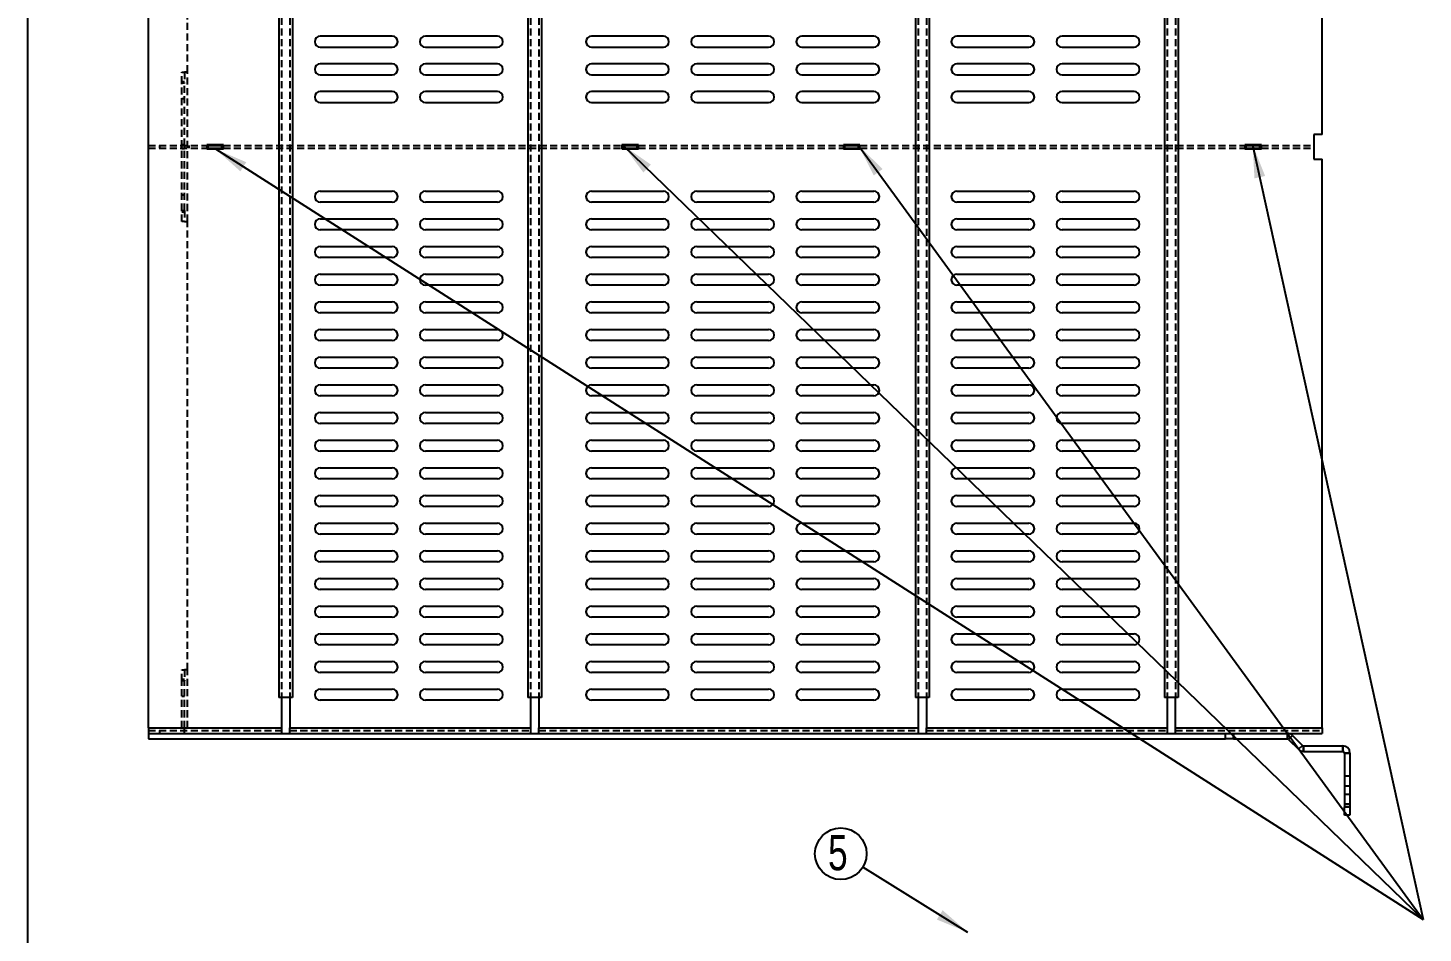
# Model space of a CAD drawing. Extents: x 0 to 841, y 0 to 594.
# Drawn here: x 25 to 277, y 263.6 to 427.2 of the extents above; entities that cross this region are included whole.
import ezdxf

# ---------------------------------------------------------------- set-up
doc = ezdxf.new("R2010")
doc.units = 0
doc.linetypes.add('HIDDEN', pattern=[1.905, 1.27, -0.635])
doc.layers.get('0').update_dxf_attribs({"linetype": 'CONTINUOUS'})
doc.layers.add('FORMAT', color=7, linetype='CONTINUOUS')
doc.styles.add('SLDTEXTSTYLE0', font='TXT', dxfattribs={"width": 0.75})
doc.dimstyles.new('SLDDIMSTYLE5', dxfattribs={"dimtxt": 5.9944, "dimasz": 5.9944, "dimexe": 0, "dimexo": 0.0625, "dimgap": 1.4986, "dimtad": 0, "dimtih": 1, "dimtoh": 1, "dimdec": 0, "dimzin": 0, "dimtxsty": 'STANDARD', "dimblk1": 'CLOSED', "dimblk2": 'CLOSED', "dimsah": 1, "dimcen": 0.09, "dimazin": 3, "dimtfac": 1, "dimtdec": 0, "dimtofl": 0, "dimtmove": 0, "dimatfit": 3, "dimtolj": 1, "dimtzin": 0})

# ---------------------------------------------------------------- blocks, each defined once
blk = doc.blocks.new('SW_NOTE_1')
at = {"layer": 'FORMAT'}
blk.add_circle((-3.97, 2.45), 4.66, dxfattribs=at)
at = {"layer": 'FORMAT', "insert": (-6.27, 5.82, -115.91), "char_height": 6.35, "attachment_point": 1, "style": 'SLDTEXTSTYLE0'}
blk.add_mtext('5', dxfattribs=at)
blk = doc.blocks.new('_CLOSED')
at = {"color": 0, "linetype": 'BYBLOCK'}
for p, q in [((-1, 0.166667), (0, 0)), ((-1, 0.166667), (-1, -0.166667)), ((0, 0), (-1, -0.166667)), ((0, 0), (-1, 0))]:
    blk.add_line(p, q, dxfattribs=at)

msp = doc.modelspace()

# ---------------------------------------------------------------- linework, layer by layer
at = {"color": 7, "linetype": 'CONTINUOUS'}
for p, q in [((25, 5), (25, 589)), ((46.8037, 300.7331), (46.8037, 510.7331)), ((258.8037, 407.9831), (258.8037, 510.7331)), ((70.3037, 505.2331), (70.3037, 306.2331)), ((72.8037, 505.2331), (72.8037, 306.2331)), ((115.3037, 505.2331), (115.3037, 306.2331)), ((117.8037, 505.2331), (117.8037, 306.2331)), ((185.3037, 505.2331), (185.3037, 306.2331)), ((187.8037, 505.2331), (187.8037, 306.2331)), ((230.3037, 505.2331), (230.3037, 306.2331)), ((232.8037, 505.2331), (232.8037, 306.2331)), ((90.8037, 425.7331), (77.8037, 425.7331)), ((77.8037, 423.7331), (90.8037, 423.7331)), ((109.8037, 425.7331), (96.8037, 425.7331)), ((96.8037, 423.7331), (109.8037, 423.7331)), ((139.8037, 425.7331), (126.8037, 425.7331)), ((126.8037, 423.7331), (139.8037, 423.7331)), ((158.8037, 425.7331), (145.8037, 425.7331)), ((145.8037, 423.7331), (158.8037, 423.7331)), ((177.8037, 425.7331), (164.8037, 425.7331)), ((164.8037, 423.7331), (177.8037, 423.7331)), ((205.8037, 425.7331), (192.8037, 425.7331)), ((192.8037, 423.7331), (205.8037, 423.7331)), ((224.8037, 425.7331), (211.8037, 425.7331)), ((211.8037, 423.7331), (224.8037, 423.7331)), ((90.8037, 420.7331), (77.8037, 420.7331)), ((77.8037, 418.7331), (90.8037, 418.7331)), ((109.8037, 420.7331), (96.8037, 420.7331)), ((96.8037, 418.7331), (109.8037, 418.7331)), ((139.8037, 420.7331), (126.8037, 420.7331)), ((126.8037, 418.7331), (139.8037, 418.7331)), ((158.8037, 420.7331), (145.8037, 420.7331)), ((145.8037, 418.7331), (158.8037, 418.7331)), ((177.8037, 420.7331), (164.8037, 420.7331)), ((164.8037, 418.7331), (177.8037, 418.7331)), ((205.8037, 420.7331), (192.8037, 420.7331)), ((192.8037, 418.7331), (205.8037, 418.7331)), ((224.8037, 420.7331), (211.8037, 420.7331)), ((211.8037, 418.7331), (224.8037, 418.7331)), ((90.8037, 415.7331), (77.8037, 415.7331)), ((77.8037, 413.7331), (90.8037, 413.7331)), ((109.8037, 415.7331), (96.8037, 415.7331)), ((96.8037, 413.7331), (109.8037, 413.7331)), ((139.8037, 415.7331), (126.8037, 415.7331)), ((126.8037, 413.7331), (139.8037, 413.7331)), ((158.8037, 415.7331), (145.8037, 415.7331)), ((145.8037, 413.7331), (158.8037, 413.7331)), ((177.8037, 415.7331), (164.8037, 415.7331)), ((164.8037, 413.7331), (177.8037, 413.7331)), ((205.8037, 415.7331), (192.8037, 415.7331)), ((192.8037, 413.7331), (205.8037, 413.7331)), ((224.8037, 415.7331), (211.8037, 415.7331)), ((211.8037, 413.7331), (224.8037, 413.7331)), ((60.3037, 406.1081), (57.3037, 406.1081)), ((57.3037, 406.1081), (57.3037, 405.3581)), ((57.3037, 405.9831), (57.5537, 405.9831)), ((57.5537, 405.4831), (57.5537, 405.9831)), ((57.5537, 405.9831), (60.0537, 405.9831)), ((60.0537, 405.4831), (60.0537, 405.9831)), ((60.0537, 405.9831), (60.3037, 405.9831)), ((60.3037, 405.3581), (60.3037, 406.1081)), ((135.3037, 406.1081), (132.3037, 406.1081)), ((132.3037, 406.1081), (132.3037, 405.3581)), ((132.3037, 405.9831), (132.5537, 405.9831)), ((132.5537, 405.4831), (132.5537, 405.9831)), ((132.5537, 405.9831), (135.0537, 405.9831)), ((135.0537, 405.4831), (135.0537, 405.9831)), ((135.0537, 405.9831), (135.3037, 405.9831)), ((135.3037, 405.3581), (135.3037, 406.1081)), ((175.3037, 406.1081), (172.3037, 406.1081)), ((172.3037, 406.1081), (172.3037, 405.3581)), ((172.3037, 405.9831), (172.5537, 405.9831)), ((172.5537, 405.4831), (172.5537, 405.9831)), ((172.5537, 405.9831), (175.0537, 405.9831)), ((175.0537, 405.4831), (175.0537, 405.9831)), ((175.0537, 405.9831), (175.3037, 405.9831)), ((175.3037, 405.3581), (175.3037, 406.1081)), ((247.8037, 406.1081), (244.8037, 406.1081)), ((244.8037, 406.1081), (244.8037, 405.3581)), ((244.8037, 405.9831), (245.0537, 405.9831)), ((245.0537, 405.4831), (245.0537, 405.9831)), ((245.0537, 405.9831), (247.5537, 405.9831)), ((247.5537, 405.4831), (247.5537, 405.9831)), ((247.5537, 405.9831), (247.8037, 405.9831)), ((247.8037, 405.3581), (247.8037, 406.1081)), ((258.8037, 407.9831), (257.3037, 407.9831)), ((257.3037, 407.9831), (257.3037, 403.4831)), ((57.3037, 405.4831), (57.5537, 405.4831)), ((57.3037, 405.3581), (60.3037, 405.3581)), ((57.5537, 405.4831), (60.0537, 405.4831)), ((60.0537, 405.4831), (60.3037, 405.4831)), ((132.3037, 405.4831), (132.5537, 405.4831)), ((132.3037, 405.3581), (135.3037, 405.3581)), ((132.5537, 405.4831), (135.0537, 405.4831)), ((135.0537, 405.4831), (135.3037, 405.4831)), ((172.3037, 405.4831), (172.5537, 405.4831)), ((172.3037, 405.3581), (175.3037, 405.3581)), ((172.5537, 405.4831), (175.0537, 405.4831)), ((175.0537, 405.4831), (175.3037, 405.4831)), ((244.8037, 405.4831), (245.0537, 405.4831)), ((244.8037, 405.3581), (247.8037, 405.3581)), ((245.0537, 405.4831), (247.5537, 405.4831)), ((247.5537, 405.4831), (247.8037, 405.4831)), ((257.3037, 403.4831), (258.8037, 403.4831)), ((258.8037, 300.7331), (258.8037, 403.4831)), ((77.8037, 397.7331), (90.8037, 397.7331)), ((90.8037, 395.7331), (77.8037, 395.7331)), ((96.8037, 397.7331), (109.8037, 397.7331)), ((109.8037, 395.7331), (96.8037, 395.7331)), ((126.8037, 397.7331), (139.8037, 397.7331)), ((139.8037, 395.7331), (126.8037, 395.7331)), ((145.8037, 397.7331), (158.8037, 397.7331)), ((158.8037, 395.7331), (145.8037, 395.7331)), ((164.8037, 397.7331), (177.8037, 397.7331)), ((177.8037, 395.7331), (164.8037, 395.7331)), ((192.8037, 397.7331), (205.8037, 397.7331)), ((205.8037, 395.7331), (192.8037, 395.7331)), ((211.8037, 397.7331), (224.8037, 397.7331)), ((224.8037, 395.7331), (211.8037, 395.7331)), ((77.8037, 392.7331), (90.8037, 392.7331)), ((90.8037, 390.7331), (77.8037, 390.7331)), ((96.8037, 392.7331), (109.8037, 392.7331)), ((109.8037, 390.7331), (96.8037, 390.7331)), ((126.8037, 392.7331), (139.8037, 392.7331)), ((139.8037, 390.7331), (126.8037, 390.7331)), ((145.8037, 392.7331), (158.8037, 392.7331)), ((158.8037, 390.7331), (145.8037, 390.7331)), ((164.8037, 392.7331), (177.8037, 392.7331)), ((177.8037, 390.7331), (164.8037, 390.7331)), ((192.8037, 392.7331), (205.8037, 392.7331)), ((205.8037, 390.7331), (192.8037, 390.7331)), ((211.8037, 392.7331), (224.8037, 392.7331)), ((224.8037, 390.7331), (211.8037, 390.7331)), ((77.8037, 387.7331), (90.8037, 387.7331)), ((90.8037, 385.7331), (77.8037, 385.7331)), ((96.8037, 387.7331), (109.8037, 387.7331)), ((109.8037, 385.7331), (96.8037, 385.7331)), ((126.8037, 387.7331), (139.8037, 387.7331)), ((139.8037, 385.7331), (126.8037, 385.7331)), ((145.8037, 387.7331), (158.8037, 387.7331)), ((158.8037, 385.7331), (145.8037, 385.7331)), ((164.8037, 387.7331), (177.8037, 387.7331)), ((177.8037, 385.7331), (164.8037, 385.7331)), ((192.8037, 387.7331), (205.8037, 387.7331)), ((205.8037, 385.7331), (192.8037, 385.7331)), ((211.8037, 387.7331), (224.8037, 387.7331)), ((224.8037, 385.7331), (211.8037, 385.7331)), ((77.8037, 382.7331), (90.8037, 382.7331)), ((90.8037, 380.7331), (77.8037, 380.7331)), ((96.8037, 382.7331), (109.8037, 382.7331)), ((109.8037, 380.7331), (96.8037, 380.7331)), ((126.8037, 382.7331), (139.8037, 382.7331)), ((139.8037, 380.7331), (126.8037, 380.7331)), ((145.8037, 382.7331), (158.8037, 382.7331)), ((158.8037, 380.7331), (145.8037, 380.7331)), ((164.8037, 382.7331), (177.8037, 382.7331)), ((177.8037, 380.7331), (164.8037, 380.7331)), ((192.8037, 382.7331), (205.8037, 382.7331)), ((205.8037, 380.7331), (192.8037, 380.7331)), ((211.8037, 382.7331), (224.8037, 382.7331)), ((224.8037, 380.7331), (211.8037, 380.7331)), ((77.8037, 377.7331), (90.8037, 377.7331)), ((90.8037, 375.7331), (77.8037, 375.7331)), ((96.8037, 377.7331), (109.8037, 377.7331)), ((109.8037, 375.7331), (96.8037, 375.7331)), ((126.8037, 377.7331), (139.8037, 377.7331)), ((139.8037, 375.7331), (126.8037, 375.7331)), ((145.8037, 377.7331), (158.8037, 377.7331)), ((158.8037, 375.7331), (145.8037, 375.7331)), ((164.8037, 377.7331), (177.8037, 377.7331)), ((177.8037, 375.7331), (164.8037, 375.7331)), ((192.8037, 377.7331), (205.8037, 377.7331)), ((205.8037, 375.7331), (192.8037, 375.7331)), ((211.8037, 377.7331), (224.8037, 377.7331)), ((224.8037, 375.7331), (211.8037, 375.7331)), ((77.8037, 372.7331), (90.8037, 372.7331)), ((90.8037, 370.7331), (77.8037, 370.7331)), ((96.8037, 372.7331), (109.8037, 372.7331)), ((109.8037, 370.7331), (96.8037, 370.7331)), ((126.8037, 372.7331), (139.8037, 372.7331)), ((139.8037, 370.7331), (126.8037, 370.7331)), ((145.8037, 372.7331), (158.8037, 372.7331)), ((158.8037, 370.7331), (145.8037, 370.7331)), ((164.8037, 372.7331), (177.8037, 372.7331)), ((177.8037, 370.7331), (164.8037, 370.7331)), ((192.8037, 372.7331), (205.8037, 372.7331)), ((205.8037, 370.7331), (192.8037, 370.7331)), ((211.8037, 372.7331), (224.8037, 372.7331)), ((224.8037, 370.7331), (211.8037, 370.7331)), ((77.8037, 367.7331), (90.8037, 367.7331)), ((90.8037, 365.7331), (77.8037, 365.7331)), ((96.8037, 367.7331), (109.8037, 367.7331)), ((109.8037, 365.7331), (96.8037, 365.7331)), ((126.8037, 367.7331), (139.8037, 367.7331)), ((139.8037, 365.7331), (126.8037, 365.7331)), ((145.8037, 367.7331), (158.8037, 367.7331)), ((158.8037, 365.7331), (145.8037, 365.7331)), ((164.8037, 367.7331), (177.8037, 367.7331)), ((177.8037, 365.7331), (164.8037, 365.7331)), ((192.8037, 367.7331), (205.8037, 367.7331)), ((205.8037, 365.7331), (192.8037, 365.7331)), ((211.8037, 367.7331), (224.8037, 367.7331)), ((224.8037, 365.7331), (211.8037, 365.7331)), ((77.8037, 362.7331), (90.8037, 362.7331)), ((90.8037, 360.7331), (77.8037, 360.7331)), ((96.8037, 362.7331), (109.8037, 362.7331)), ((109.8037, 360.7331), (96.8037, 360.7331)), ((126.8037, 362.7331), (139.8037, 362.7331)), ((139.8037, 360.7331), (126.8037, 360.7331)), ((145.8037, 362.7331), (158.8037, 362.7331)), ((158.8037, 360.7331), (145.8037, 360.7331)), ((164.8037, 362.7331), (177.8037, 362.7331)), ((177.8037, 360.7331), (164.8037, 360.7331)), ((192.8037, 362.7331), (205.8037, 362.7331)), ((205.8037, 360.7331), (192.8037, 360.7331)), ((211.8037, 362.7331), (224.8037, 362.7331)), ((224.8037, 360.7331), (211.8037, 360.7331)), ((77.8037, 357.7331), (90.8037, 357.7331)), ((90.8037, 355.7331), (77.8037, 355.7331)), ((96.8037, 357.7331), (109.8037, 357.7331)), ((109.8037, 355.7331), (96.8037, 355.7331)), ((126.8037, 357.7331), (139.8037, 357.7331)), ((139.8037, 355.7331), (126.8037, 355.7331)), ((145.8037, 357.7331), (158.8037, 357.7331)), ((158.8037, 355.7331), (145.8037, 355.7331)), ((164.8037, 357.7331), (177.8037, 357.7331)), ((177.8037, 355.7331), (164.8037, 355.7331)), ((192.8037, 357.7331), (205.8037, 357.7331)), ((205.8037, 355.7331), (192.8037, 355.7331)), ((211.8037, 357.7331), (224.8037, 357.7331)), ((224.8037, 355.7331), (211.8037, 355.7331)), ((77.8037, 352.7331), (90.8037, 352.7331)), ((90.8037, 350.7331), (77.8037, 350.7331)), ((96.8037, 352.7331), (109.8037, 352.7331)), ((109.8037, 350.7331), (96.8037, 350.7331)), ((126.8037, 352.7331), (139.8037, 352.7331)), ((139.8037, 350.7331), (126.8037, 350.7331)), ((145.8037, 352.7331), (158.8037, 352.7331)), ((158.8037, 350.7331), (145.8037, 350.7331)), ((164.8037, 352.7331), (177.8037, 352.7331)), ((177.8037, 350.7331), (164.8037, 350.7331)), ((192.8037, 352.7331), (205.8037, 352.7331)), ((205.8037, 350.7331), (192.8037, 350.7331)), ((211.8037, 352.7331), (224.8037, 352.7331)), ((224.8037, 350.7331), (211.8037, 350.7331)), ((77.8037, 347.7331), (90.8037, 347.7331)), ((90.8037, 345.7331), (77.8037, 345.7331)), ((96.8037, 347.7331), (109.8037, 347.7331)), ((109.8037, 345.7331), (96.8037, 345.7331)), ((126.8037, 347.7331), (139.8037, 347.7331)), ((139.8037, 345.7331), (126.8037, 345.7331)), ((145.8037, 347.7331), (158.8037, 347.7331)), ((158.8037, 345.7331), (145.8037, 345.7331)), ((164.8037, 347.7331), (177.8037, 347.7331)), ((177.8037, 345.7331), (164.8037, 345.7331)), ((192.8037, 347.7331), (205.8037, 347.7331)), ((205.8037, 345.7331), (192.8037, 345.7331)), ((211.8037, 347.7331), (224.8037, 347.7331)), ((224.8037, 345.7331), (211.8037, 345.7331)), ((77.8037, 342.7331), (90.8037, 342.7331)), ((90.8037, 340.7331), (77.8037, 340.7331)), ((96.8037, 342.7331), (109.8037, 342.7331)), ((109.8037, 340.7331), (96.8037, 340.7331)), ((126.8037, 342.7331), (139.8037, 342.7331)), ((139.8037, 340.7331), (126.8037, 340.7331)), ((145.8037, 342.7331), (158.8037, 342.7331)), ((158.8037, 340.7331), (145.8037, 340.7331)), ((164.8037, 342.7331), (177.8037, 342.7331)), ((177.8037, 340.7331), (164.8037, 340.7331)), ((192.8037, 342.7331), (205.8037, 342.7331)), ((205.8037, 340.7331), (192.8037, 340.7331)), ((211.8037, 342.7331), (224.8037, 342.7331)), ((224.8037, 340.7331), (211.8037, 340.7331)), ((77.8037, 337.7331), (90.8037, 337.7331)), ((96.8037, 337.7331), (109.8037, 337.7331)), ((126.8037, 337.7331), (139.8037, 337.7331)), ((145.8037, 337.7331), (158.8037, 337.7331)), ((164.8037, 337.7331), (177.8037, 337.7331)), ((192.8037, 337.7331), (205.8037, 337.7331)), ((211.8037, 337.7331), (224.8037, 337.7331)), ((90.8037, 335.7331), (77.8037, 335.7331)), ((109.8037, 335.7331), (96.8037, 335.7331)), ((139.8037, 335.7331), (126.8037, 335.7331)), ((158.8037, 335.7331), (145.8037, 335.7331)), ((177.8037, 335.7331), (164.8037, 335.7331)), ((205.8037, 335.7331), (192.8037, 335.7331)), ((224.8037, 335.7331), (211.8037, 335.7331)), ((77.8037, 332.7331), (90.8037, 332.7331)), ((96.8037, 332.7331), (109.8037, 332.7331)), ((126.8037, 332.7331), (139.8037, 332.7331)), ((145.8037, 332.7331), (158.8037, 332.7331)), ((164.8037, 332.7331), (177.8037, 332.7331)), ((192.8037, 332.7331), (205.8037, 332.7331)), ((211.8037, 332.7331), (224.8037, 332.7331)), ((90.8037, 330.7331), (77.8037, 330.7331)), ((109.8037, 330.7331), (96.8037, 330.7331)), ((139.8037, 330.7331), (126.8037, 330.7331)), ((158.8037, 330.7331), (145.8037, 330.7331)), ((177.8037, 330.7331), (164.8037, 330.7331)), ((205.8037, 330.7331), (192.8037, 330.7331)), ((224.8037, 330.7331), (211.8037, 330.7331)), ((77.8037, 327.7331), (90.8037, 327.7331)), ((96.8037, 327.7331), (109.8037, 327.7331)), ((126.8037, 327.7331), (139.8037, 327.7331)), ((145.8037, 327.7331), (158.8037, 327.7331)), ((164.8037, 327.7331), (177.8037, 327.7331)), ((192.8037, 327.7331), (205.8037, 327.7331)), ((211.8037, 327.7331), (224.8037, 327.7331)), ((90.8037, 325.7331), (77.8037, 325.7331)), ((109.8037, 325.7331), (96.8037, 325.7331)), ((139.8037, 325.7331), (126.8037, 325.7331)), ((158.8037, 325.7331), (145.8037, 325.7331)), ((177.8037, 325.7331), (164.8037, 325.7331)), ((205.8037, 325.7331), (192.8037, 325.7331)), ((224.8037, 325.7331), (211.8037, 325.7331)), ((77.8037, 322.7331), (90.8037, 322.7331)), ((96.8037, 322.7331), (109.8037, 322.7331)), ((126.8037, 322.7331), (139.8037, 322.7331)), ((145.8037, 322.7331), (158.8037, 322.7331)), ((164.8037, 322.7331), (177.8037, 322.7331)), ((192.8037, 322.7331), (205.8037, 322.7331)), ((211.8037, 322.7331), (224.8037, 322.7331)), ((90.8037, 320.7331), (77.8037, 320.7331)), ((109.8037, 320.7331), (96.8037, 320.7331)), ((139.8037, 320.7331), (126.8037, 320.7331)), ((158.8037, 320.7331), (145.8037, 320.7331)), ((177.8037, 320.7331), (164.8037, 320.7331)), ((205.8037, 320.7331), (192.8037, 320.7331)), ((224.8037, 320.7331), (211.8037, 320.7331)), ((77.8037, 317.7331), (90.8037, 317.7331)), ((96.8037, 317.7331), (109.8037, 317.7331)), ((126.8037, 317.7331), (139.8037, 317.7331)), ((145.8037, 317.7331), (158.8037, 317.7331)), ((164.8037, 317.7331), (177.8037, 317.7331)), ((192.8037, 317.7331), (205.8037, 317.7331)), ((211.8037, 317.7331), (224.8037, 317.7331)), ((90.8037, 315.7331), (77.8037, 315.7331)), ((109.8037, 315.7331), (96.8037, 315.7331)), ((139.8037, 315.7331), (126.8037, 315.7331)), ((158.8037, 315.7331), (145.8037, 315.7331)), ((177.8037, 315.7331), (164.8037, 315.7331)), ((205.8037, 315.7331), (192.8037, 315.7331)), ((224.8037, 315.7331), (211.8037, 315.7331)), ((77.8037, 312.7331), (90.8037, 312.7331)), ((96.8037, 312.7331), (109.8037, 312.7331)), ((126.8037, 312.7331), (139.8037, 312.7331)), ((145.8037, 312.7331), (158.8037, 312.7331)), ((164.8037, 312.7331), (177.8037, 312.7331)), ((192.8037, 312.7331), (205.8037, 312.7331)), ((211.8037, 312.7331), (224.8037, 312.7331)), ((90.8037, 310.7331), (77.8037, 310.7331)), ((109.8037, 310.7331), (96.8037, 310.7331)), ((139.8037, 310.7331), (126.8037, 310.7331)), ((158.8037, 310.7331), (145.8037, 310.7331)), ((177.8037, 310.7331), (164.8037, 310.7331)), ((205.8037, 310.7331), (192.8037, 310.7331)), ((224.8037, 310.7331), (211.8037, 310.7331)), ((77.8037, 307.7331), (90.8037, 307.7331)), ((96.8037, 307.7331), (109.8037, 307.7331)), ((126.8037, 307.7331), (139.8037, 307.7331)), ((145.8037, 307.7331), (158.8037, 307.7331)), ((164.8037, 307.7331), (177.8037, 307.7331)), ((192.8037, 307.7331), (205.8037, 307.7331)), ((211.8037, 307.7331), (224.8037, 307.7331)), ((72.8037, 306.2331), (70.3037, 306.2331)), ((70.8037, 306.2331), (70.8037, 300.7331)), ((72.3037, 306.2331), (72.3037, 300.7331)), ((90.8037, 305.7331), (77.8037, 305.7331)), ((109.8037, 305.7331), (96.8037, 305.7331)), ((117.8037, 306.2331), (115.3037, 306.2331)), ((115.8037, 306.2331), (115.8037, 300.7331)), ((117.3037, 306.2331), (117.3037, 300.7331)), ((139.8037, 305.7331), (126.8037, 305.7331)), ((158.8037, 305.7331), (145.8037, 305.7331)), ((177.8037, 305.7331), (164.8037, 305.7331)), ((187.8037, 306.2331), (185.3037, 306.2331)), ((185.8037, 306.2331), (185.8037, 300.7331)), ((187.3037, 306.2331), (187.3037, 300.7331)), ((205.8037, 305.7331), (192.8037, 305.7331)), ((224.8037, 305.7331), (211.8037, 305.7331)), ((232.8037, 306.2331), (230.3037, 306.2331)), ((230.8037, 306.2331), (230.8037, 300.7331)), ((232.3037, 300.7331), (232.3037, 306.2331)), ((46.8037, 300.7331), (46.8037, 299.7331)), ((46.8037, 300.7331), (70.8037, 300.7331)), ((70.8037, 300.7331), (70.8037, 299.7331)), ((72.3037, 300.7331), (115.8037, 300.7331)), ((72.3037, 299.7331), (72.3037, 300.7331)), ((115.8037, 300.7331), (115.8037, 299.7331)), ((117.3037, 300.7331), (185.8037, 300.7331)), ((117.3037, 299.7331), (117.3037, 300.7331)), ((185.8037, 300.7331), (185.8037, 299.7331)), ((187.3037, 299.7331), (187.3037, 300.7331)), ((187.3037, 300.7331), (230.8037, 300.7331)), ((230.8037, 300.7331), (230.8037, 299.7331)), ((232.3037, 300.7331), (258.8037, 300.7331)), ((232.3037, 299.7331), (232.3037, 300.7331)), ((258.8037, 300.7331), (258.8037, 299.7331)), ((46.8037, 299.7331), (46.8037, 298.7331)), ((46.8037, 299.7331), (70.8037, 299.7331)), ((46.8037, 298.7331), (241.3037, 298.7331)), ((70.8037, 299.7331), (72.3037, 299.7331)), ((72.3037, 299.7331), (115.8037, 299.7331)), ((115.8037, 299.7331), (117.3037, 299.7331)), ((117.3037, 299.7331), (185.8037, 299.7331)), ((185.8037, 299.7331), (187.3037, 299.7331)), ((187.3037, 299.7331), (230.8037, 299.7331)), ((230.8037, 299.7331), (232.3037, 299.7331)), ((232.3037, 299.7331), (241.3037, 299.7331)), ((241.3037, 298.7331), (241.3037, 299.7331)), ((241.3037, 299.7331), (242.8037, 299.7331)), ((242.8037, 298.7331), (241.3037, 298.7331)), ((242.8037, 299.7331), (242.8037, 298.7331)), ((242.8037, 299.7331), (252.5152, 299.7331)), ((242.8037, 298.7331), (252.5152, 298.7331)), ((252.5152, 298.7331), (252.5152, 299.7331)), ((252.5152, 299.7331), (258.8037, 299.7331)), ((253.4345, 299.3523), (252.7274, 298.6452)), ((252.7274, 298.6452), (254.5087, 296.8638)), ((253.4345, 299.3523), (255.2159, 297.571)), ((254.5087, 296.8638), (255.2159, 297.571)), ((255.428, 297.4831), (255.428, 296.4831)), ((255.428, 297.4831), (262.5037, 297.4831)), ((262.5037, 296.4831), (262.5037, 297.4831)), ((255.428, 296.4831), (262.5037, 296.4831)), ((263.8037, 296.1831), (262.8037, 296.1831)), ((262.8037, 296.1831), (262.8037, 286.4831)), ((263.8037, 296.1831), (263.8037, 286.4831)), ((262.8037, 286.4831), (263.8037, 286.4831)), ((262.8037, 284.9831), (262.8037, 286.4831)), ((263.8037, 284.9831), (262.8037, 284.9831)), ((263.8037, 286.4831), (263.8037, 284.9831))]:
    msp.add_line(p, q, dxfattribs=at)
at = {"color": 7, "linetype": 'HIDDEN'}
for p, q in [((70.8037, 505.2331), (70.8037, 306.2331)), ((72.3037, 505.2331), (72.3037, 306.2331)), ((115.8037, 505.2331), (115.8037, 306.2331)), ((117.3037, 505.2331), (117.3037, 306.2331)), ((185.8037, 505.2331), (185.8037, 306.2331)), ((187.3037, 505.2331), (187.3037, 306.2331)), ((230.8037, 505.2331), (230.8037, 306.2331)), ((232.3037, 505.2331), (232.3037, 306.2331)), ((53.8037, 419.2331), (53.8037, 500.2331)), ((52.8037, 419.2331), (53.3037, 419.2331)), ((52.8037, 417.2331), (52.8037, 419.2331)), ((53.3037, 419.2331), (53.3037, 417.2331)), ((53.8037, 419.2331), (53.3037, 419.2331)), ((53.8037, 392.2331), (53.8037, 419.2331)), ((53.8037, 392.2331), (53.8037, 419.2331)), ((53.3037, 417.4831), (52.8037, 417.4831)), ((53.3037, 417.2331), (52.8037, 417.2331)), ((52.8037, 394.2331), (52.8037, 417.2331)), ((53.3037, 405.9831), (53.3037, 417.2331)), ((52.8037, 414.4831), (53.3037, 414.4831)), ((46.8037, 405.9831), (57.3037, 405.9831)), ((48.8037, 405.4831), (48.8037, 405.9831)), ((53.3037, 406.1081), (52.8037, 406.1081)), ((53.3037, 405.9831), (53.3037, 405.4831)), ((54.0537, 405.9831), (54.0537, 405.4831)), ((60.3037, 405.9831), (132.3037, 405.9831)), ((135.3037, 405.9831), (172.3037, 405.9831)), ((175.3037, 405.9831), (244.8037, 405.9831)), ((247.8037, 405.9831), (257.3037, 405.9831)), ((46.8037, 405.4831), (57.3037, 405.4831)), ((53.3037, 405.3581), (52.8037, 405.3581)), ((53.3037, 394.2331), (53.3037, 405.4831)), ((60.3037, 405.4831), (132.3037, 405.4831)), ((135.3037, 405.4831), (172.3037, 405.4831)), ((175.3037, 405.4831), (244.8037, 405.4831)), ((247.8037, 405.4831), (257.3037, 405.4831)), ((53.3037, 396.9831), (52.8037, 396.9831)), ((52.8037, 392.2331), (52.8037, 394.2331)), ((52.8037, 394.2331), (53.3037, 394.2331)), ((52.8037, 393.9831), (53.3037, 393.9831)), ((53.3037, 394.2331), (53.3037, 392.2331)), ((53.3037, 392.2331), (52.8037, 392.2331)), ((53.3037, 392.2331), (53.8037, 392.2331)), ((53.8037, 311.2331), (53.8037, 392.2331)), ((52.8037, 311.2331), (53.3037, 311.2331)), ((52.8037, 309.2331), (52.8037, 311.2331)), ((53.3037, 311.2331), (53.3037, 309.2331)), ((53.8037, 311.2331), (53.3037, 311.2331)), ((53.8037, 300.7331), (53.8037, 311.2331)), ((53.8037, 300.7331), (53.8037, 311.2331)), ((53.3037, 309.4831), (52.8037, 309.4831)), ((53.3037, 309.2331), (52.8037, 309.2331)), ((52.8037, 300.7331), (52.8037, 309.2331)), ((53.3037, 300.7331), (53.3037, 309.2331)), ((52.8037, 306.4831), (53.3037, 306.4831)), ((46.8037, 300.7331), (70.8037, 300.7331)), ((46.8037, 300.2331), (70.8037, 300.2331)), ((48.8037, 299.7331), (48.8037, 300.2331)), ((52.8037, 300.7331), (53.3037, 300.7331)), ((53.3037, 300.2331), (53.3037, 300.7331)), ((53.3037, 300.7331), (53.8037, 300.7331)), ((53.3037, 299.7331), (53.3037, 300.2331)), ((53.8037, 300.7331), (70.8037, 300.7331)), ((53.8037, 300.7331), (70.8037, 300.7331)), ((72.3037, 300.7331), (115.8037, 300.7331)), ((72.3037, 300.7331), (115.8037, 300.7331)), ((72.3037, 300.7331), (115.8037, 300.7331)), ((72.3037, 300.2331), (115.8037, 300.2331)), ((117.3037, 300.7331), (185.8037, 300.7331)), ((117.3037, 300.7331), (185.8037, 300.7331)), ((117.3037, 300.7331), (185.8037, 300.7331)), ((117.3037, 300.2331), (185.8037, 300.2331)), ((187.3037, 300.7331), (230.8037, 300.7331)), ((187.3037, 300.7331), (230.8037, 300.7331)), ((187.3037, 300.7331), (230.8037, 300.7331)), ((187.3037, 300.2331), (230.8037, 300.2331)), ((232.3037, 300.7331), (258.8037, 300.7331)), ((232.3037, 300.7331), (258.8037, 300.7331)), ((232.3037, 300.7331), (258.8037, 300.7331)), ((232.3037, 300.2331), (258.8037, 300.2331)), ((242.8037, 298.7331), (242.8037, 299.7331)), ((252.5152, 299.7331), (252.5152, 298.7331)), ((252.7274, 298.6452), (253.4345, 299.3523)), ((255.2159, 297.571), (254.5087, 296.8638)), ((255.428, 296.4831), (255.428, 297.4831)), ((262.5037, 297.4831), (262.5037, 296.4831)), ((262.8037, 296.1831), (263.8037, 296.1831)), ((263.8037, 291.9831), (262.8037, 291.9831)), ((262.8037, 290.2331), (263.8037, 290.2331)), ((262.8037, 290.2331), (263.8037, 290.2331)), ((262.8037, 290.2331), (263.8037, 290.2331)), ((262.8037, 290.2331), (263.8037, 290.2331)), ((262.8037, 288.7331), (263.8037, 288.7331)), ((262.8037, 288.7331), (263.8037, 288.7331)), ((262.8037, 288.7331), (263.8037, 288.7331)), ((262.8037, 288.7331), (263.8037, 288.7331)), ((262.8037, 286.9831), (263.8037, 286.9831)), ((263.8037, 286.4831), (262.8037, 286.4831))]:
    msp.add_line(p, q, dxfattribs=at)
at = {"color": 7, "linetype": 'CONTINUOUS'}
for centre, radius, start, end in [((77.8037, 424.7331), 1, 90, 270), ((90.8037, 424.7331), 1, 270, 90), ((96.8037, 424.7331), 1, 90, 270), ((109.8037, 424.7331), 1, 270, 90), ((126.8037, 424.7331), 1, 90, 270), ((139.8037, 424.7331), 1, 270, 90), ((145.8037, 424.7331), 1, 90, 270), ((158.8037, 424.7331), 1, 270, 90), ((164.8037, 424.7331), 1, 90, 270), ((177.8037, 424.7331), 1, 270, 90), ((192.8037, 424.7331), 1, 90, 270), ((205.8037, 424.7331), 1, 270, 90), ((211.8037, 424.7331), 1, 90, 270), ((224.8037, 424.7331), 1, 270, 90), ((77.8037, 419.7331), 1, 90, 270), ((90.8037, 419.7331), 1, 270, 90), ((96.8037, 419.7331), 1, 90, 270), ((109.8037, 419.7331), 1, 270, 90), ((126.8037, 419.7331), 1, 90, 270), ((139.8037, 419.7331), 1, 270, 90), ((145.8037, 419.7331), 1, 90, 270), ((158.8037, 419.7331), 1, 270, 90), ((164.8037, 419.7331), 1, 90, 270), ((177.8037, 419.7331), 1, 270, 90), ((192.8037, 419.7331), 1, 90, 270), ((205.8037, 419.7331), 1, 270, 90), ((211.8037, 419.7331), 1, 90, 270), ((224.8037, 419.7331), 1, 270, 90), ((77.8037, 414.7331), 1, 90, 270), ((90.8037, 414.7331), 1, 270, 90), ((96.8037, 414.7331), 1, 90, 270), ((109.8037, 414.7331), 1, 270, 90), ((126.8037, 414.7331), 1, 90, 270), ((139.8037, 414.7331), 1, 270, 90), ((145.8037, 414.7331), 1, 90, 270), ((158.8037, 414.7331), 1, 270, 90), ((164.8037, 414.7331), 1, 90, 270), ((177.8037, 414.7331), 1, 270, 90), ((192.8037, 414.7331), 1, 90, 270), ((205.8037, 414.7331), 1, 270, 90), ((211.8037, 414.7331), 1, 90, 270), ((224.8037, 414.7331), 1, 270, 90), ((77.8037, 396.7331), 1, 90, 270), ((90.8037, 396.7331), 1, 270, 90), ((96.8037, 396.7331), 1, 90, 270), ((109.8037, 396.7331), 1, 270, 90), ((126.8037, 396.7331), 1, 90, 270), ((139.8037, 396.7331), 1, 270, 90), ((145.8037, 396.7331), 1, 90, 270), ((158.8037, 396.7331), 1, 270, 90), ((164.8037, 396.7331), 1, 90, 270), ((177.8037, 396.7331), 1, 270, 90), ((192.8037, 396.7331), 1, 90, 270), ((205.8037, 396.7331), 1, 270, 90), ((211.8037, 396.7331), 1, 90, 270), ((224.8037, 396.7331), 1, 270, 90), ((77.8037, 391.7331), 1, 90, 270), ((90.8037, 391.7331), 1, 270, 90), ((96.8037, 391.7331), 1, 90, 270), ((109.8037, 391.7331), 1, 270, 90), ((126.8037, 391.7331), 1, 90, 270), ((139.8037, 391.7331), 1, 270, 90), ((145.8037, 391.7331), 1, 90, 270), ((158.8037, 391.7331), 1, 270, 90), ((164.8037, 391.7331), 1, 90, 270), ((177.8037, 391.7331), 1, 270, 90), ((192.8037, 391.7331), 1, 90, 270), ((205.8037, 391.7331), 1, 270, 90), ((211.8037, 391.7331), 1, 90, 270), ((224.8037, 391.7331), 1, 270, 90), ((77.8037, 386.7331), 1, 90, 270), ((90.8037, 386.7331), 1, 270, 90), ((96.8037, 386.7331), 1, 90, 270), ((109.8037, 386.7331), 1, 270, 90), ((126.8037, 386.7331), 1, 90, 270), ((139.8037, 386.7331), 1, 270, 90), ((145.8037, 386.7331), 1, 90, 270), ((158.8037, 386.7331), 1, 270, 90), ((164.8037, 386.7331), 1, 90, 270), ((177.8037, 386.7331), 1, 270, 90), ((192.8037, 386.7331), 1, 90, 270), ((205.8037, 386.7331), 1, 270, 90), ((211.8037, 386.7331), 1, 90, 270), ((224.8037, 386.7331), 1, 270, 90), ((77.8037, 381.7331), 1, 90, 270), ((90.8037, 381.7331), 1, 270, 90), ((96.8037, 381.7331), 1, 90, 270), ((109.8037, 381.7331), 1, 270, 90), ((126.8037, 381.7331), 1, 90, 270), ((139.8037, 381.7331), 1, 270, 90), ((145.8037, 381.7331), 1, 90, 270), ((158.8037, 381.7331), 1, 270, 90), ((164.8037, 381.7331), 1, 90, 270), ((177.8037, 381.7331), 1, 270, 90), ((192.8037, 381.7331), 1, 90, 270), ((205.8037, 381.7331), 1, 270, 90), ((211.8037, 381.7331), 1, 90, 270), ((224.8037, 381.7331), 1, 270, 90), ((77.8037, 376.7331), 1, 90, 270), ((90.8037, 376.7331), 1, 270, 90), ((96.8037, 376.7331), 1, 90, 270), ((109.8037, 376.7331), 1, 270, 90), ((126.8037, 376.7331), 1, 90, 270), ((139.8037, 376.7331), 1, 270, 90), ((145.8037, 376.7331), 1, 90, 270), ((158.8037, 376.7331), 1, 270, 90), ((164.8037, 376.7331), 1, 90, 270), ((177.8037, 376.7331), 1, 270, 90), ((192.8037, 376.7331), 1, 90, 270), ((205.8037, 376.7331), 1, 270, 90), ((211.8037, 376.7331), 1, 90, 270), ((224.8037, 376.7331), 1, 270, 90), ((77.8037, 371.7331), 1, 90, 270), ((90.8037, 371.7331), 1, 270, 90), ((96.8037, 371.7331), 1, 90, 270), ((109.8037, 371.7331), 1, 270, 90), ((126.8037, 371.7331), 1, 90, 270), ((139.8037, 371.7331), 1, 270, 90), ((145.8037, 371.7331), 1, 90, 270), ((158.8037, 371.7331), 1, 270, 90), ((164.8037, 371.7331), 1, 90, 270), ((177.8037, 371.7331), 1, 270, 90), ((192.8037, 371.7331), 1, 90, 270), ((205.8037, 371.7331), 1, 270, 90), ((211.8037, 371.7331), 1, 90, 270), ((224.8037, 371.7331), 1, 270, 90), ((77.8037, 366.7331), 1, 90, 270), ((90.8037, 366.7331), 1, 270, 90), ((96.8037, 366.7331), 1, 90, 270), ((109.8037, 366.7331), 1, 270, 90), ((126.8037, 366.7331), 1, 90, 270), ((139.8037, 366.7331), 1, 270, 90), ((145.8037, 366.7331), 1, 90, 270), ((158.8037, 366.7331), 1, 270, 90), ((164.8037, 366.7331), 1, 90, 270), ((177.8037, 366.7331), 1, 270, 90), ((192.8037, 366.7331), 1, 90, 270), ((205.8037, 366.7331), 1, 270, 90), ((211.8037, 366.7331), 1, 90, 270), ((224.8037, 366.7331), 1, 270, 90), ((77.8037, 361.7331), 1, 90, 270), ((90.8037, 361.7331), 1, 270, 90), ((96.8037, 361.7331), 1, 90, 270), ((109.8037, 361.7331), 1, 270, 90), ((126.8037, 361.7331), 1, 90, 270), ((139.8037, 361.7331), 1, 270, 90), ((145.8037, 361.7331), 1, 90, 270), ((158.8037, 361.7331), 1, 270, 90), ((164.8037, 361.7331), 1, 90, 270), ((177.8037, 361.7331), 1, 270, 90), ((192.8037, 361.7331), 1, 90, 270), ((205.8037, 361.7331), 1, 270, 90), ((211.8037, 361.7331), 1, 90, 270), ((224.8037, 361.7331), 1, 270, 90), ((77.8037, 356.7331), 1, 90, 270), ((90.8037, 356.7331), 1, 270, 90), ((96.8037, 356.7331), 1, 90, 270), ((109.8037, 356.7331), 1, 270, 90), ((126.8037, 356.7331), 1, 90, 270), ((139.8037, 356.7331), 1, 270, 90), ((145.8037, 356.7331), 1, 90, 270), ((158.8037, 356.7331), 1, 270, 90), ((164.8037, 356.7331), 1, 90, 270), ((177.8037, 356.7331), 1, 270, 90), ((192.8037, 356.7331), 1, 90, 270), ((205.8037, 356.7331), 1, 270, 90), ((211.8037, 356.7331), 1, 90, 270), ((224.8037, 356.7331), 1, 270, 90), ((77.8037, 351.7331), 1, 90, 270), ((90.8037, 351.7331), 1, 270, 90), ((96.8037, 351.7331), 1, 90, 270), ((109.8037, 351.7331), 1, 270, 90), ((126.8037, 351.7331), 1, 90, 270), ((139.8037, 351.7331), 1, 270, 90), ((145.8037, 351.7331), 1, 90, 270), ((158.8037, 351.7331), 1, 270, 90), ((164.8037, 351.7331), 1, 90, 270), ((177.8037, 351.7331), 1, 270, 90), ((192.8037, 351.7331), 1, 90, 270), ((205.8037, 351.7331), 1, 270, 90), ((211.8037, 351.7331), 1, 90, 270), ((224.8037, 351.7331), 1, 270, 90), ((77.8037, 346.7331), 1, 90, 270), ((90.8037, 346.7331), 1, 270, 90), ((96.8037, 346.7331), 1, 90, 270), ((109.8037, 346.7331), 1, 270, 90), ((126.8037, 346.7331), 1, 90, 270), ((139.8037, 346.7331), 1, 270, 90), ((145.8037, 346.7331), 1, 90, 270), ((158.8037, 346.7331), 1, 270, 90), ((164.8037, 346.7331), 1, 90, 270), ((177.8037, 346.7331), 1, 270, 90), ((192.8037, 346.7331), 1, 90, 270), ((205.8037, 346.7331), 1, 270, 90), ((211.8037, 346.7331), 1, 90, 270), ((224.8037, 346.7331), 1, 270, 90), ((77.8037, 341.7331), 1, 90, 270), ((90.8037, 341.7331), 1, 270, 90), ((96.8037, 341.7331), 1, 90, 270), ((109.8037, 341.7331), 1, 270, 90), ((126.8037, 341.7331), 1, 90, 270), ((139.8037, 341.7331), 1, 270, 90), ((145.8037, 341.7331), 1, 90, 270), ((158.8037, 341.7331), 1, 270, 90), ((164.8037, 341.7331), 1, 90, 270), ((177.8037, 341.7331), 1, 270, 90), ((192.8037, 341.7331), 1, 90, 270), ((205.8037, 341.7331), 1, 270, 90), ((211.8037, 341.7331), 1, 90, 270), ((224.8037, 341.7331), 1, 270, 90), ((77.8037, 336.7331), 1, 90, 270), ((90.8037, 336.7331), 1, 270, 90), ((96.8037, 336.7331), 1, 90, 270), ((109.8037, 336.7331), 1, 270, 90), ((126.8037, 336.7331), 1, 90, 270), ((139.8037, 336.7331), 1, 270, 90), ((145.8037, 336.7331), 1, 90, 270), ((158.8037, 336.7331), 1, 270, 90), ((164.8037, 336.7331), 1, 90, 270), ((177.8037, 336.7331), 1, 270, 90), ((192.8037, 336.7331), 1, 90, 270), ((205.8037, 336.7331), 1, 270, 90), ((211.8037, 336.7331), 1, 90, 270), ((224.8037, 336.7331), 1, 270, 90), ((77.8037, 331.7331), 1, 90, 270), ((90.8037, 331.7331), 1, 270, 90), ((96.8037, 331.7331), 1, 90, 270), ((109.8037, 331.7331), 1, 270, 90), ((126.8037, 331.7331), 1, 90, 270), ((139.8037, 331.7331), 1, 270, 90), ((145.8037, 331.7331), 1, 90, 270), ((158.8037, 331.7331), 1, 270, 90), ((164.8037, 331.7331), 1, 90, 270), ((177.8037, 331.7331), 1, 270, 90), ((192.8037, 331.7331), 1, 90, 270), ((205.8037, 331.7331), 1, 270, 90), ((211.8037, 331.7331), 1, 90, 270), ((224.8037, 331.7331), 1, 270, 90), ((77.8037, 326.7331), 1, 90, 270), ((90.8037, 326.7331), 1, 270, 90), ((96.8037, 326.7331), 1, 90, 270), ((109.8037, 326.7331), 1, 270, 90), ((126.8037, 326.7331), 1, 90, 270), ((139.8037, 326.7331), 1, 270, 90), ((145.8037, 326.7331), 1, 90, 270), ((158.8037, 326.7331), 1, 270, 90), ((164.8037, 326.7331), 1, 90, 270), ((177.8037, 326.7331), 1, 270, 90), ((192.8037, 326.7331), 1, 90, 270), ((205.8037, 326.7331), 1, 270, 90), ((211.8037, 326.7331), 1, 90, 270), ((224.8037, 326.7331), 1, 270, 90), ((77.8037, 321.7331), 1, 90, 270), ((90.8037, 321.7331), 1, 270, 90), ((96.8037, 321.7331), 1, 90, 270), ((109.8037, 321.7331), 1, 270, 90), ((126.8037, 321.7331), 1, 90, 270), ((139.8037, 321.7331), 1, 270, 90), ((145.8037, 321.7331), 1, 90, 270), ((158.8037, 321.7331), 1, 270, 90), ((164.8037, 321.7331), 1, 90, 270), ((177.8037, 321.7331), 1, 270, 90), ((192.8037, 321.7331), 1, 90, 270), ((205.8037, 321.7331), 1, 270, 90), ((211.8037, 321.7331), 1, 90, 270), ((224.8037, 321.7331), 1, 270, 90), ((77.8037, 316.7331), 1, 90, 270), ((90.8037, 316.7331), 1, 270, 90), ((96.8037, 316.7331), 1, 90, 270), ((109.8037, 316.7331), 1, 270, 90), ((126.8037, 316.7331), 1, 90, 270), ((139.8037, 316.7331), 1, 270, 90), ((145.8037, 316.7331), 1, 90, 270), ((158.8037, 316.7331), 1, 270, 90), ((164.8037, 316.7331), 1, 90, 270), ((177.8037, 316.7331), 1, 270, 90), ((192.8037, 316.7331), 1, 90, 270), ((205.8037, 316.7331), 1, 270, 90), ((211.8037, 316.7331), 1, 90, 270), ((224.8037, 316.7331), 1, 270, 90), ((77.8037, 311.7331), 1, 90, 270), ((90.8037, 311.7331), 1, 270, 90), ((96.8037, 311.7331), 1, 90, 270), ((109.8037, 311.7331), 1, 270, 90), ((126.8037, 311.7331), 1, 90, 270), ((139.8037, 311.7331), 1, 270, 90), ((145.8037, 311.7331), 1, 90, 270), ((158.8037, 311.7331), 1, 270, 90), ((164.8037, 311.7331), 1, 90, 270), ((177.8037, 311.7331), 1, 270, 90), ((192.8037, 311.7331), 1, 90, 270), ((205.8037, 311.7331), 1, 270, 90), ((211.8037, 311.7331), 1, 90, 270), ((224.8037, 311.7331), 1, 270, 90), ((77.8037, 306.7331), 1, 90, 270), ((90.8037, 306.7331), 1, 270, 90), ((96.8037, 306.7331), 1, 90, 270), ((109.8037, 306.7331), 1, 270, 90), ((126.8037, 306.7331), 1, 90, 270), ((139.8037, 306.7331), 1, 270, 90), ((145.8037, 306.7331), 1, 90, 270), ((158.8037, 306.7331), 1, 270, 90), ((164.8037, 306.7331), 1, 90, 270), ((177.8037, 306.7331), 1, 270, 90), ((192.8037, 306.7331), 1, 90, 270), ((205.8037, 306.7331), 1, 270, 90), ((211.8037, 306.7331), 1, 90, 270), ((224.8037, 306.7331), 1, 270, 90), ((252.5152, 298.4331), 1.3, 45, 90), ((252.5152, 298.4331), 0.3, 45, 90), ((255.428, 297.7831), 0.3, 225, 270), ((262.5037, 296.1831), 1.3, 0, 90), ((255.428, 297.7831), 1.3, 225, 270), ((262.5037, 296.1831), 0.3, 0, 90)]:
    msp.add_arc(centre, radius, start, end, dxfattribs=at)

# ---------------------------------------------------------------- block references
at = {"layer": 'FORMAT'}
msp.add_blockref('SW_NOTE_1', (175.8076, 275.5382), dxfattribs=at)

# ---------------------------------------------------------------- leaders
for points in [[(132.5537, 405.9831), (277.022, 266.1316)], [(175.0537, 405.9831), (277.022, 266.1316)], [(246.2358, 406.1081), (277.022, 266.1316)], [(58.8635, 405.3581), (277.022, 266.1316)], [(194.8073, 263.7807), (175.8076, 275.5382)]]:
    msp.add_leader(points, dimstyle='SLDDIMSTYLE5', dxfattribs=at)

doc.saveas('drawing.dxf')
